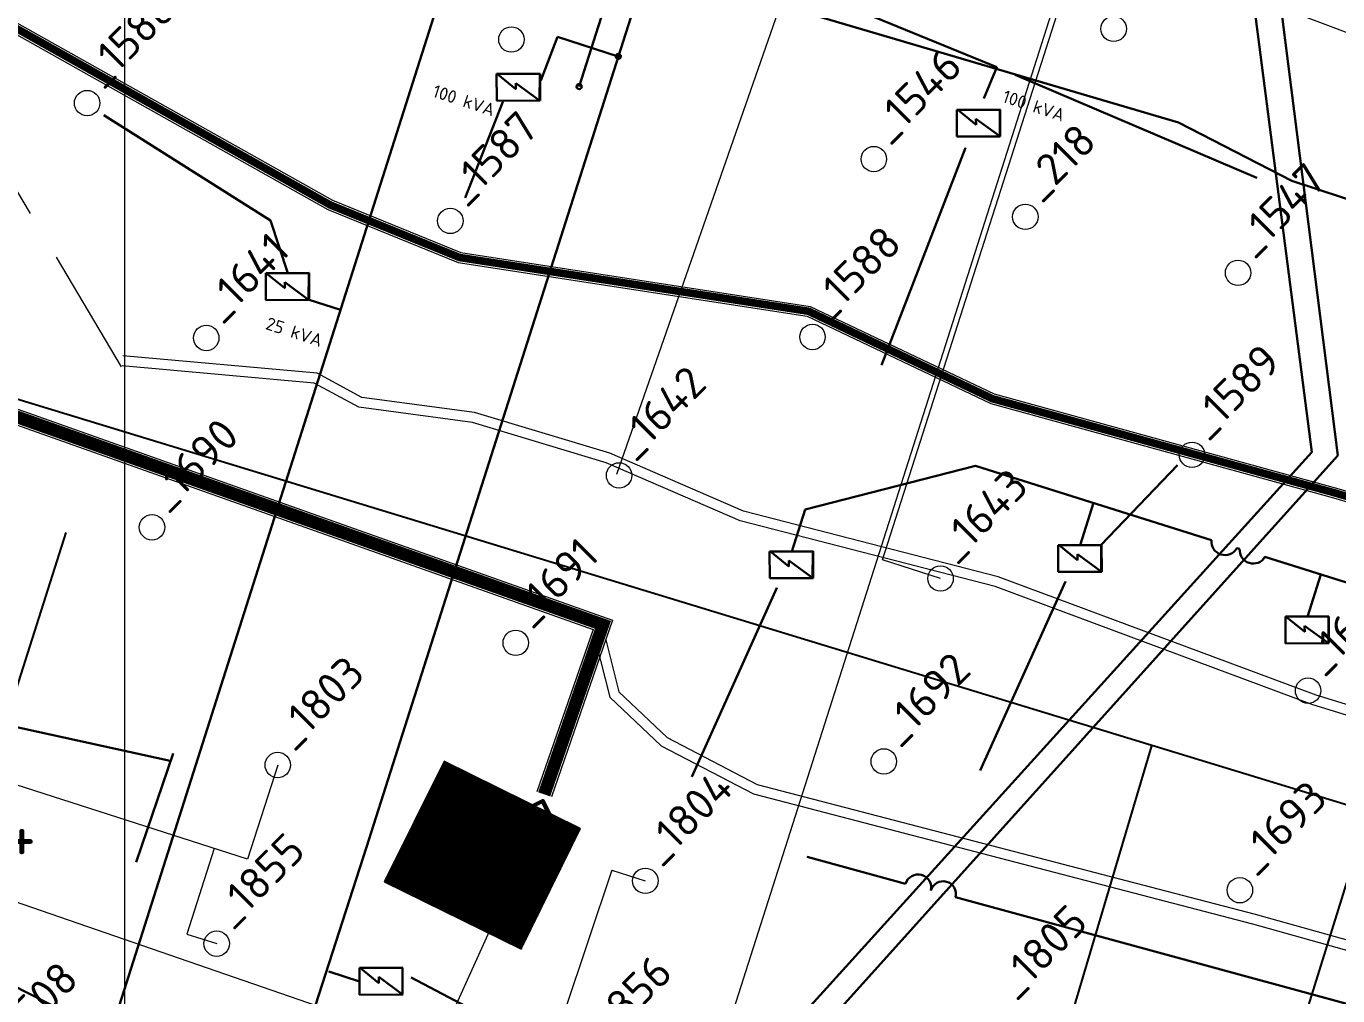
# Model space of a CAD drawing. Header units: millimetres. Extents: x 519 to 9564855, y -810 to 5021775.
# Drawn here: x 9534961 to 9535477, y 4998458 to 4998839 of the extents above; entities that cross this region are included whole.
import ezdxf

# ---------------------------------------------------------------- set-up
doc = ezdxf.new("R2010")
doc.units = ezdxf.units.MM
doc.header["$LTSCALE"] = 2
doc.header["$MEASUREMENT"] = 0
doc.linetypes.add('92051501$0$GROUND2', pattern=[35, 25, -10])
for name, color, linetype in [('COMPOUND', 3, 'Continuous'), ('GRID_PULKOVO', 7, 'Continuous'), ('OilColl&Flowlines', 3, 'Continuous'), ('OLD WELLS(dr.bfr2000)', 24, 'Continuous'), ('PPLINE_WAT', 7, 'WTR_LINE'), ('ROAD_FIELD', 255, '92051501$0$GROUND2'), ('ROAD_GROUND', 9, 'Continuous'), ('Скважины на 2015 год', 7, 'Continuous'), ('Сущ. Нефтепровод', 3, 'НЕФТЬ')]:
    doc.layers.add(name, color=color, linetype=linetype)
for name, color, linetype, lineweight in [('PPLINE_GAS', 4, 'GAS_LINE', 30), ('SteamInjInfrastructure', 25, 'Continuous', 100), ('Электро', 1, 'Continuous', 30), ('Электроснаб', 1, 'Continuous', 18), ('Электроснабжене', 1, 'Continuous', 18)]:
    doc.layers.add(name, color=color, linetype=linetype, lineweight=lineweight)
doc.styles.add('92051501$0$STANDARD', font='simplex.shx')
doc.styles.add('Elect', font='isocpeur.ttf')
doc.styles.add('GeoApp', font='', dxfattribs={"height": 1})
doc.styles.get("Standard").update_dxf_attribs({"font": 'isocpeur.ttf', "width": 0.5})
doc.styles.get('GeoApp').set_extended_font_data('D431', italic=True)
doc.linetypes.add('g5_121_g', pattern='A,4,-0.4,["Г",GeoApp,S=1,R=0,X=0,Y=-0.5],-1.2,12', length=17.6)
doc.linetypes.add('GAS_LINE', pattern='A,0.5,-0.2,["G",92051501$0$STANDARD,S=0.1,R=0,X=-0.1,Y=-0.05],-0.05', length=0.75)
doc.linetypes.add('STM_LINE', pattern='A,0.5,-0.2,["S",92051501$0$STANDARD,S=0.1,R=0,X=-0.1,Y=-0.05],-0.05', length=0.75)
doc.linetypes.add('WTR_LINE', pattern='A,0.5,-0.2,["W",92051501$0$STANDARD,S=0.1,R=0,X=-0.1,Y=-0.05],-0.05', length=0.75)
doc.linetypes.add('НЕФТЬ', pattern='A,20,-1.5,[1,MG,S=1,R=0,X=0,Y=-1.3],-3.5', length=25)

msp = doc.modelspace()

# ---------------------------------------------------------------- hatches: boundary and pattern name
at = {"layer": 'Скважины на 2015 год', "linetype": 'ByBlock', "lineweight": 0, "ltscale": 5}
h = msp.add_hatch(dxfattribs=at)
h.set_pattern_fill('ANSI31', color=5, scale=2, style=0)
h.set_pattern_definition([(45, (0, 0), (-0.1767766952966, 0.1767766952966), [])])
h.paths.add_polyline_path([(9535102.04748, 4998502.33085), (9535155.85253, 4998475.80239), (9535179.17122, 4998523.27135), (9535125.5623, 4998549.70311)])
h.paths.add_polyline_path([(9535120.46825, 4998485.52292), (9535179.22842, 4998514.88163), (9535166.017, 4998541.32371), (9535107.25683, 4998511.965)], flags=9)

# ---------------------------------------------------------------- linework, layer by layer
at = {"color": 5, "linetype": 'WTR_LINE', "lineweight": 0, "ltscale": 20}
msp.add_line((9535193.39971, 4998662.47798), (9535280.97244, 4998913.39303), dxfattribs=at)
at = {"layer": 'GRID_PULKOVO', "lineweight": 0}
msp.add_line((9535000, 5010000), (9535000, 4997493.94022), dxfattribs=at)
at = {"layer": 'OilColl&Flowlines', "color": 6, "linetype": 'ByBlock', "lineweight": 30}
for p, q in [((9535414.10864, 4998800.62301), (9535188.72418, 4998867.15755)), ((9535458.55769, 4998777.72582), (9535414.10864, 4998800.62301)), ((9535807.37307, 4998663.71571), (9535458.55769, 4998777.72582))]:
    msp.add_line(p, q, dxfattribs=at)
at = {"layer": 'OilColl&Flowlines', "lineweight": 0}
for p, q in [((9535048.30504, 4998511.20494), (9534946.59646, 4998543.86711)), ((9535191.50422, 4998506.90036), (9535204.6, 4998502.7)), ((9535024.42455, 4998481.77687), (9535036.2, 4998478))]:
    msp.add_line(p, q, dxfattribs=at)
for points in [[(9535060.1868, 4998548.20423), (9535048.30504, 4998511.20494)], [(9534920.14199, 4998507.26485), (9535122.686, 4998437.343), (9535123.44, 4998438.779)], [(9535143.356, 4998483.043), (9535123.4151, 4998438.73158)]]:
    msp.add_lwpolyline(points, dxfattribs=at)
at = {"layer": 'OilColl&Flowlines', "lineweight": 0, "elevation": 0}
for points in [[(9535035.23411, 4998515.43737), (9535024.42455, 4998481.77687)], [(9535191.50422, 4998506.90036), (9535163.60041, 4998423.6329)]]:
    msp.add_lwpolyline(points, dxfattribs=at)
at = {"layer": 'OLD WELLS(dr.bfr2000)', "lineweight": 0}
for centre in [(9535388.6, 4998837.5), (9535152, 4998833.3), (9534985.3, 4998808.3), (9535294.4, 4998786.3), (9535353.9, 4998763.6), (9535128, 4998762), (9535437.5, 4998741.6), (9535270.3, 4998716.4), (9535032.1, 4998716), (9535419.4, 4998670.1), (9535194.3, 4998662), (9535010.8, 4998641.6), (9535320.6, 4998621.5), (9535153.7, 4998596.2), (9535465, 4998577.4), (9535060.2, 4998548.2), (9535298.3, 4998549.6), (9535204.6, 4998502.7), (9535438.2, 4998499), (9535036.2, 4998478)]:
    msp.add_circle(centre, 5, dxfattribs=at)
at = {"layer": 'PPLINE_GAS', "linetype": 'g5_121_g'}
msp.add_lwpolyline([(9534778.5479, 4998536.78098), (9534874.18051, 4998503.20616), (9535072.84513, 4998402.39372), (9535451.90206, 4998298.75678), (9537303.35592, 4997704.5983), (9537377.97521, 4997927.57471), (9538200.14956, 4997654.43587), (9538214.55082, 4997649.50142), (9538234.24131, 4997643.04917), (9538590.1015, 4997520.55902), (9539125.3331, 4997334.13457), (9539210.91174, 4997304.42884), (9539345.38339, 4997257.75155), (9539456.46224, 4997220.86465), (9539620.38329, 4997166.42999), (9539867.53158, 4997084.35735), (9540014.59686, 4997034.46686), (9540009.45675, 4997018.26256), (9541300.177, 4996571.493), (9541398.857, 4996623.815), (9541532.03867, 4997015.00349), (9541563.89422, 4997108.93401), (9541575.96726, 4997105.29839)], dxfattribs=at)
at = {"layer": 'PPLINE_WAT', "color": 5, "linetype": 'WTR_LINE', "lineweight": 0, "ltscale": 5}
for p, q in [((9535297.81687, 4998628.78084), (9535374.82077, 4998869.74078, 0)), ((9535320.6, 4998621.5), (9535297.81687, 4998628.78084))]:
    msp.add_line(p, q, dxfattribs=at)
at = {"layer": 'ROAD_FIELD', "lineweight": 0}
msp.add_lwpolyline([(9534998.74427, 4998704.71962), (9534957.68122, 4998773.90131), (9534936.23327, 4998851.90842)], dxfattribs=at)
at = {"layer": 'ROAD_GROUND', "lineweight": 0, "const_width": 3, "flags": 128}
msp.add_lwpolyline([(9534918.27836, 4998859.71492), (9535080.7885, 4998768.28802), (9535131.59213, 4998747.63531), (9535268.79249, 4998726.48702), (9535341.00437, 4998692.12816), (9535475.58402, 4998655.10445), (9535561.76526, 4998629.70681), (9535670.04382, 4998588.89964), (9535764.13245, 4998575.0973), (9535830.82986, 4998527.48658), (9535922.04544, 4998518.80495), (9536085.55615, 4998467.21421)], dxfattribs=at)
at = {"layer": 'ROAD_GROUND', "lineweight": 0, "flags": 128}
for points in [[(9534919.259, 4998861.458), (9535081.65889, 4998770.09313), (9535132.12832, 4998749.57628), (9535269.387, 4998728.419), (9535341.70466, 4998694.00981), (9535476.132, 4998657.028), (9535562.40147, 4998631.60436), (9535670.5474, 4998590.84717), (9535764.901, 4998577.00597), (9535831.5544, 4998529.42666), (9535922.44551, 4998520.77591), (9536086.15795, 4998469.12152)], [(9534917.29771, 4998857.97184), (9535079.91812, 4998766.4829), (9535131.05594, 4998745.69434), (9535268.19799, 4998724.55504), (9535340.30409, 4998690.24651), (9535475.03604, 4998653.1809), (9535561.12905, 4998627.80926), (9535669.54023, 4998586.95211), (9535763.36389, 4998573.18864), (9535830.10532, 4998525.5465), (9535921.64537, 4998516.83399), (9536084.95436, 4998465.3069)]]:
    msp.add_lwpolyline(points, dxfattribs=at)
at = {"layer": 'ROAD_GROUND', "color": 8, "lineweight": 0, "const_width": 5}
msp.add_lwpolyline([(9534869.49644, 4998716.29272), (9535187.94631, 4998603.28651), (9535164.87175, 4998536.67306)], dxfattribs=at)
at = {"layer": 'ROAD_GROUND', "lineweight": 0}
for points in [[(9534870.49973, 4998719.11999), (9535191.75562, 4998605.11802), (9535167.70649, 4998535.69112)], [(9534868.49315, 4998713.46546), (9535184.137, 4998601.455), (9535162.037, 4998537.655)], [(9536397.93929, 4998325.54147), (9536388.22294, 4998319.95339), (9536332.48767, 4998323.57176), (9536310.08656, 4998320.90551), (9536207.14599, 4998340.31584), (9536131.19432, 4998359.77823), (9536069.77411, 4998382.82892), (9535968.39081, 4998417.10396), (9535755.84263, 4998482.09321), (9535687.71734, 4998508.23154), (9535468.18704, 4998575.62159), (9535343.22616, 4998622.18847), (9535243.12581, 4998647.94048), (9535190.62033, 4998670.71135), (9535137.50809, 4998686.73505), (9535093.27299, 4998692.62924), (9535075.68133, 4998702.14613), (9534999.36707, 4998709.03516)], [(9536399.93349, 4998322.07403), (9536389.16964, 4998315.88351), (9536332.59538, 4998319.55634), (9536309.94918, 4998316.86093), (9536206.27805, 4998336.40901), (9536129.99162, 4998355.95718), (9536068.43048, 4998379.06076), (9535967.16522, 4998413.2959), (9535754.53982, 4998478.30876), (9535686.41246, 4998504.44788), (9535466.90062, 4998571.83226), (9535342.02618, 4998618.36693), (9535241.8237, 4998644.14521), (9535189.24226, 4998666.94903), (9535136.66081, 4998682.8126), (9535092.01614, 4998688.76136), (9535074.50197, 4998698.23633), (9534999.00744, 4998705.05136)], [(9535185.21812, 4998596.46481), (9535190.66191, 4998574.86591), (9535210.8122, 4998555.74938), (9535247.0785, 4998536.83823), (9535443.21922, 4998485.77998), (9535547.94103, 4998456.40738), (9535752.85879, 4998394.35911), (9535881.70777, 4998366.3498), (9535969.17015, 4998341.95572), (9536070.52748, 4998297.23192), (9536154.26557, 4998266.49371), (9536215.46822, 4998258.48006), (9536290.08751, 4998235.23333)], [(9535189.09683, 4998597.4424), (9535194.25695, 4998576.96897), (9535213.15862, 4998559.037), (9535248.52547, 4998540.59487), (9535444.26327, 4998489.64151), (9535549.06088, 4998460.24765), (9535753.86484, 4998398.23383), (9535882.67073, 4998370.23389), (9535970.5218, 4998345.7314), (9536072.02558, 4998300.94298), (9536155.22615, 4998270.40207), (9536216.32909, 4998262.40148), (9536291.27726, 4998239.05229)]]:
    msp.add_lwpolyline(points, dxfattribs=at)
at = {"layer": 'SteamInjInfrastructure', "color": 6, "linetype": 'STM_LINE', "lineweight": 0, "ltscale": 15}
for p, q in [((9534928.58961, 4997477.26077, 0), (9535556.65607, 4999447.45705, 0)), ((9535516.09845, 4998822.42182, 0), (9535372.90044, 4998876.82705, 0))]:
    msp.add_line(p, q, dxfattribs=at)
at = {"layer": 'Скважины на 2015 год', "color": 5, "linetype": 'ByBlock', "lineweight": 0, "ltscale": 5, "elevation": 0}
msp.add_lwpolyline([(9535102.04748, 4998502.33085), (9535155.85253, 4998475.80239), (9535179.17122, 4998523.27135), (9535125.5623, 4998549.70311)], close=True, dxfattribs=at)
at = {"layer": 'Сущ. Нефтепровод', "linetype": 'ByBlock', "lineweight": 25}
for p, q in [((9535690.75593, 4998468.28461), (9534883.06072, 4998714.66255)), ((9534934.89445, 4998507.04395), (9534977.00634, 4998639.55902)), ((9535358.26925, 4998403.31067), (9535403.58188, 4998555.71725)), ((9535488.76554, 4998529.935), (9535447.47548, 4998397.40653))]:
    msp.add_line(p, q, dxfattribs=at)
at = {"layer": 'Электро'}
for p, q in [((9535178.60362, 4998814.79705, 0), (9535281.7014, 4999136.95561, 0)), ((9534710.65241, 4997550.25366, 0), (9535164.36449, 4998977.03083, 0)), ((9535466.43107, 4998671.17871, -24.49033), (9535428.53951, 4998965.13943)), ((9535476.63763, 4998669.76363, -26.51927), (9535439.71951, 4998961.77943)), ((9535095.03657, 4998515.98098, -0.00006), (9535220.92985, 4998911.27981, -0.00006)), ((9535163.61314, 4998817.24413, -0.00006), (9535170.1481, 4998834.34631, -0.00006)), ((9535170.1481, 4998834.34631, -0.00006), (9535193.9818, 4998826.66423, -0.00006)), ((9535146.18854, 4998819.74612, 0), (9535163.23697, 4998819.85045, 0)), ((9535146.25324, 4998809.17377, 0), (9535146.18854, 4998819.74612, 0)), ((9535163.13972, 4998819.752, 0), (9535146.54412, 4998819.65044, 0)), ((9535146.54412, 4998819.65044, 0), (9535153.7559, 4998813.82321, 0)), ((9535163.06603, 4998809.30954, 0), (9535163.13972, 4998819.752, 0)), ((9535163.23697, 4998819.85045, 0), (9535163.30167, 4998809.2781, 0)), ((9535342.66016, 4998822.37458, 0), (9535337.65977, 4998810.07227, -0.00006)), ((9535349.93153, 4998819.41906, 0), (9535444.8629, 4998778.96204, -0.00006)), ((9535153.7559, 4998813.82321, 0), (9535153.74136, 4998816.19844, 0)), ((9535153.74136, 4998816.19844, 0), (9535163.06603, 4998809.30954, 0)), ((9535163.30167, 4998809.2781, 0), (9535146.25324, 4998809.17377, 0)), ((9535148.67611, 4998808.84852, -0.00006), (9535133.84267, 4998771.1255, -0.00006)), ((9535326.97535, 4998805.69227, 0), (9535344.02378, 4998805.79661, 0)), ((9535327.04005, 4998795.11992, 0), (9535326.97535, 4998805.69227, 0)), ((9535343.92653, 4998805.69816, 0), (9535327.33093, 4998805.5966, 0)), ((9535327.33093, 4998805.5966, 0), (9535334.54271, 4998799.76936, 0)), ((9535343.85284, 4998795.2557, 0), (9535343.92653, 4998805.69816, 0)), ((9535344.02378, 4998805.79661, 0), (9535344.08848, 4998795.22426, 0)), ((9534991.81004, 4998803.55623), (9535057.31611, 4998762.16298)), ((9535334.54271, 4998799.76936, 0), (9535334.52817, 4998802.1446, 0)), ((9535334.52817, 4998802.1446, 0), (9535343.85284, 4998795.2557, 0)), ((9535344.08848, 4998795.22426, 0), (9535327.04005, 4998795.11992, 0)), ((9535330.41291, 4998790.74959, -0.00006), (9535297.35535, 4998705.33406, -0.00006)), ((9535057.31611, 4998762.16298), (9535064.10027, 4998741.40865, 0)), ((9535072.56002, 4998730.98553, 0), (9535084.87708, 4998727.06873, 0)), ((9534985.25905, 4998139.70728, 0), (9535466.43107, 4998671.17871, -24.49033)), ((9534995.14723, 4998134.77026, 0), (9535476.63763, 4998669.76363, -26.51927)), ((9535334.35613, 4998665.80608, 0), (9535267.37383, 4998648.63566, 0)), ((9535427.0045, 4998636.61634, 0), (9535334.35613, 4998665.80608, 0)), ((9535375.44407, 4998634.59133, 0), (9535380.68031, 4998651.21121, 0)), ((9535262.11521, 4998632.10305, 0), (9535267.37383, 4998648.63566, 0)), ((9535366.79069, 4998634.63623, 0), (9535383.83912, 4998634.74057, 0)), ((9535366.85539, 4998624.06388, 0), (9535366.79069, 4998634.63623, 0)), ((9535383.74187, 4998634.64212, 0), (9535367.14627, 4998634.54055, 0)), ((9535367.14627, 4998634.54055, 0), (9535374.35805, 4998628.71332, 0)), ((9535383.66817, 4998624.19966, 0), (9535383.74187, 4998634.64212, 0)), ((9535383.83912, 4998634.74057, 0), (9535383.90382, 4998624.16821, 0)), ((9535253.46183, 4998632.14794, 0), (9535270.51026, 4998632.25228, 0)), ((9535253.52653, 4998621.57559, 0), (9535253.46183, 4998632.14794, 0)), ((9535270.41301, 4998632.15383, 0), (9535253.81741, 4998632.05227, 0)), ((9535253.81741, 4998632.05227, 0), (9535261.02919, 4998626.22503, 0)), ((9535270.33932, 4998621.71137, 0), (9535270.41301, 4998632.15383, 0)), ((9535270.51026, 4998632.25228, 0), (9535270.57496, 4998621.67993, 0)), ((9535374.35805, 4998628.71332, 0), (9535374.34351, 4998631.08855, 0)), ((9535374.34351, 4998631.08855, 0), (9535383.66817, 4998624.19966, 0)), ((9535438.11695, 4998633.11526, 0), (9535437.01407, 4998633.46274, 0)), ((9535630.97149, 4998572.35464, 0), (9535448.07088, 4998629.97919, 0)), ((9535261.02919, 4998626.22503, 0), (9535261.01465, 4998628.60026, 0)), ((9535261.01465, 4998628.60026, 0), (9535270.33932, 4998621.71137, 0)), ((9535383.90382, 4998624.16821, 0), (9535366.85539, 4998624.06388, 0)), ((9535270.57496, 4998621.67993, 0), (9535253.52653, 4998621.57559, 0)), ((9535369.64721, 4998620.37034), (9535336.22665, 4998546.10737)), ((9535464.7525, 4998606.45388, 0), (9535469.98875, 4998623.07376, 0)), ((9535256.31835, 4998617.88205, 0), (9535222.89779, 4998543.61909, 0)), ((9535456.09912, 4998606.49877, 0), (9535473.14755, 4998606.60311, 0)), ((9535456.16382, 4998595.92642, 0), (9535456.09912, 4998606.49877, 0)), ((9535473.0503, 4998606.50466, 0), (9535456.4547, 4998606.40309, 0)), ((9535456.4547, 4998606.40309, 0), (9535463.66648, 4998600.57586, 0)), ((9535463.66648, 4998600.57586, 0), (9535463.65194, 4998602.95109, 0)), ((9535463.65194, 4998602.95109, 0), (9535472.97661, 4998596.0622, 0)), ((9535472.97661, 4998596.0622, 0), (9535473.0503, 4998606.50466, 0)), ((9535473.14755, 4998606.60311, 0), (9535473.21225, 4998596.03076, 0)), ((9535473.21225, 4998596.03076, 0), (9535456.16382, 4998595.92642, 0)), ((9534909.86892, 4998573.40562, 0), (9535017.96518, 4998549.89783, 0)), ((9535019.04563, 4998552.75476), (9535004.51949, 4998509.97391)), ((9534974.64888, 4998141.63018, -0.00006), (9535095.03657, 4998515.98098, -0.00006)), ((9535306.84088, 4998501.54755, 0), (9535268.19081, 4998512.06581, 0)), ((9535489.77143, 4998451.76465, 0), (9535326.44817, 4998496.2116, 0)), ((9535092.3332, 4998463.18012, 0), (9535080.22698, 4998467.01458, 0)), ((9535092.30085, 4998468.46629, 0), (9535109.34928, 4998468.57063, 0)), ((9535092.36555, 4998457.89394, 0), (9535092.30085, 4998468.46629, 0)), ((9535109.25202, 4998468.47218, 0), (9535092.65642, 4998468.37061, 0)), ((9535092.65642, 4998468.37061, 0), (9535099.8682, 4998462.54338, 0)), ((9535099.8682, 4998462.54338, 0), (9535099.85367, 4998464.91861, 0)), ((9535099.85367, 4998464.91861, 0), (9535109.17833, 4998458.02972, 0)), ((9535109.41398, 4998457.99828, 0), (9535092.36555, 4998457.89394, 0))]:
    msp.add_line(p, q, dxfattribs=at)
at = {"layer": 'Электро', "ltscale": 0.05}
for p, q in [((9535342.66016, 4998822.37458, 0), (9535209.96355, 4998876.84617, 0)), ((9535055.44689, 4998741.45354, 0), (9535072.49532, 4998741.55788, 0)), ((9535055.51159, 4998730.88119, 0), (9535055.44689, 4998741.45354, 0)), ((9535072.39807, 4998741.45943, 0), (9535055.80247, 4998741.35786, 0)), ((9535055.80247, 4998741.35786, 0), (9535063.01425, 4998735.53063, 0)), ((9535063.01425, 4998735.53063, 0), (9535062.99971, 4998737.90586, 0)), ((9535062.99971, 4998737.90586, 0), (9535072.32438, 4998731.01697, 0)), ((9535072.32438, 4998731.01697, 0), (9535072.39807, 4998741.45943, 0)), ((9535072.49532, 4998741.55788, 0), (9535072.56002, 4998730.98553, 0)), ((9535072.56002, 4998730.98553, 0), (9535055.51159, 4998730.88119, 0))]:
    msp.add_line(p, q, dxfattribs=at)
at = {"layer": 'Электро', "ltscale": 2}
msp.add_line((9535383.74256, 4998634.73998, 0), (9535413.73654, 4998665.97757), dxfattribs=at)
at = {"layer": 'Электро', "ltscale": 50}
for p, q in [((9535109.16705, 4998468.49411), (9535109.20622, 4998458.29887)), ((9535112.65589, 4998464.7315), (9535168.04758, 4998435.55952))]:
    msp.add_line(p, q, dxfattribs=at)
at = {"layer": 'Электро', "ltscale": 25}
for centre, radius, start, end in [((9535193.9818, 4998826.66423, -0.00006), 1, 162, 342), ((9535193.9818, 4998826.66423, -0.00006), 1, 342, 162), ((9535178.60362, 4998814.79705, 0), 1, 162, 342), ((9535178.60362, 4998814.79705, 0), 1, 342, 162), ((9535432.33523, 4998636.07411, -22.64626), 5.35824, 174.1919041, 330.8330544), ((9535443.45971, 4998632.70826, 0), 5.35824, 175.6437254, 329.3812329), ((9535311.77792, 4998500.03795, -19.3498), 5.16268, 346.5542899, 162.9980185), ((9535321.62363, 4998497.52455, -17.9815), 5, 344.7761542, 164.7761542)]:
    msp.add_arc(centre, radius, start, end, dxfattribs=at)
at = {"layer": 'Электроснаб', "color": 1, "linetype": 'ByBlock', "lineweight": 0}
for p, q in [((9535178.60362, 4998814.79705, 0), (9535281.7014, 4999136.95561, 0)), ((9534710.65241, 4997550.25366, 0), (9535164.36449, 4998977.03083, 0)), ((9535466.43107, 4998671.17871, -24.49033), (9535428.53951, 4998965.13943)), ((9535476.63763, 4998669.76363, -26.51927), (9535439.71951, 4998961.77943)), ((9535095.03657, 4998515.98098, -0.00006), (9535220.92985, 4998911.27981, -0.00006)), ((9535163.61314, 4998817.24413, -0.00006), (9535170.1481, 4998834.34631, -0.00006)), ((9535170.1481, 4998834.34631, -0.00006), (9535193.9818, 4998826.66423, -0.00006)), ((9534985.25905, 4998139.70728, 0), (9535466.43107, 4998671.17871, -24.49033)), ((9534995.14723, 4998134.77026, 0), (9535476.63763, 4998669.76363, -26.51927)), ((9534974.64888, 4998141.63018, -0.00006), (9535095.03657, 4998515.98098, -0.00006))]:
    msp.add_line(p, q, dxfattribs=at)
at = {"layer": 'Электроснаб', "color": 1, "lineweight": 0, "ltscale": 0.05}
for p, q in [((9535342.66016, 4998822.37458, 0), (9535209.96355, 4998876.84617, 0)), ((9535055.44689, 4998741.45354, 0), (9535072.49532, 4998741.55788, 0)), ((9535055.51159, 4998730.88119, 0), (9535055.44689, 4998741.45354, 0)), ((9535072.39807, 4998741.45943, 0), (9535055.80247, 4998741.35786, 0)), ((9535055.80247, 4998741.35786, 0), (9535063.01425, 4998735.53063, 0)), ((9535063.01425, 4998735.53063, 0), (9535062.99971, 4998737.90586, 0)), ((9535062.99971, 4998737.90586, 0), (9535072.32438, 4998731.01697, 0)), ((9535072.32438, 4998731.01697, 0), (9535072.39807, 4998741.45943, 0)), ((9535072.49532, 4998741.55788, 0), (9535072.56002, 4998730.98553, 0)), ((9535072.56002, 4998730.98553, 0), (9535055.51159, 4998730.88119, 0))]:
    msp.add_line(p, q, dxfattribs=at)
at = {"layer": 'Электроснаб', "color": 1, "lineweight": 0}
for p, q in [((9535146.18854, 4998819.74612, 0), (9535163.23697, 4998819.85045, 0)), ((9535146.25324, 4998809.17377, 0), (9535146.18854, 4998819.74612, 0)), ((9535163.13972, 4998819.752, 0), (9535146.54412, 4998819.65044, 0)), ((9535146.54412, 4998819.65044, 0), (9535153.7559, 4998813.82321, 0)), ((9535163.06603, 4998809.30954, 0), (9535163.13972, 4998819.752, 0)), ((9535163.23697, 4998819.85045, 0), (9535163.30167, 4998809.2781, 0)), ((9535342.66016, 4998822.37458, 0), (9535337.65977, 4998810.07227, -0.00006)), ((9535349.93153, 4998819.41906, 0), (9535444.8629, 4998778.96204, -0.00006)), ((9535153.7559, 4998813.82321, 0), (9535153.74136, 4998816.19844, 0)), ((9535153.74136, 4998816.19844, 0), (9535163.06603, 4998809.30954, 0)), ((9535163.30167, 4998809.2781, 0), (9535146.25324, 4998809.17377, 0)), ((9535148.67611, 4998808.84852, -0.00006), (9535133.84267, 4998771.1255, -0.00006)), ((9535326.97535, 4998805.69227, 0), (9535344.02378, 4998805.79661, 0)), ((9535327.04005, 4998795.11992, 0), (9535326.97535, 4998805.69227, 0)), ((9535343.92653, 4998805.69816, 0), (9535327.33093, 4998805.5966, 0)), ((9535327.33093, 4998805.5966, 0), (9535334.54271, 4998799.76936, 0)), ((9535343.85284, 4998795.2557, 0), (9535343.92653, 4998805.69816, 0)), ((9535344.02378, 4998805.79661, 0), (9535344.08848, 4998795.22426, 0)), ((9534991.81004, 4998803.55623), (9535057.31611, 4998762.16298)), ((9535334.54271, 4998799.76936, 0), (9535334.52817, 4998802.1446, 0)), ((9535334.52817, 4998802.1446, 0), (9535343.85284, 4998795.2557, 0)), ((9535344.08848, 4998795.22426, 0), (9535327.04005, 4998795.11992, 0)), ((9535330.41291, 4998790.74959, -0.00006), (9535297.35535, 4998705.33406, -0.00006)), ((9535057.31611, 4998762.16298), (9535064.10027, 4998741.40865, 0)), ((9535072.56002, 4998730.98553, 0), (9535084.87708, 4998727.06873, 0)), ((9535334.35613, 4998665.80608, 0), (9535267.37383, 4998648.63566, 0)), ((9535427.0045, 4998636.61634, 0), (9535334.35613, 4998665.80608, 0)), ((9535375.44407, 4998634.59133, 0), (9535380.68031, 4998651.21121, 0)), ((9535262.11521, 4998632.10305, 0), (9535267.37383, 4998648.63566, 0)), ((9535366.79069, 4998634.63623, 0), (9535383.83912, 4998634.74057, 0)), ((9535366.85539, 4998624.06388, 0), (9535366.79069, 4998634.63623, 0)), ((9535383.74187, 4998634.64212, 0), (9535367.14627, 4998634.54055, 0)), ((9535367.14627, 4998634.54055, 0), (9535374.35805, 4998628.71332, 0)), ((9535383.66817, 4998624.19966, 0), (9535383.74187, 4998634.64212, 0)), ((9535383.83912, 4998634.74057, 0), (9535383.90382, 4998624.16821, 0)), ((9535253.46183, 4998632.14794, 0), (9535270.51026, 4998632.25228, 0)), ((9535253.52653, 4998621.57559, 0), (9535253.46183, 4998632.14794, 0)), ((9535270.41301, 4998632.15383, 0), (9535253.81741, 4998632.05227, 0)), ((9535253.81741, 4998632.05227, 0), (9535261.02919, 4998626.22503, 0)), ((9535270.33932, 4998621.71137, 0), (9535270.41301, 4998632.15383, 0)), ((9535270.51026, 4998632.25228, 0), (9535270.57496, 4998621.67993, 0)), ((9535374.35805, 4998628.71332, 0), (9535374.34351, 4998631.08855, 0)), ((9535374.34351, 4998631.08855, 0), (9535383.66817, 4998624.19966, 0)), ((9535438.11695, 4998633.11526, 0), (9535437.01407, 4998633.46274, 0)), ((9535630.97149, 4998572.35464, 0), (9535448.07088, 4998629.97919, 0)), ((9535261.02919, 4998626.22503, 0), (9535261.01465, 4998628.60026, 0)), ((9535261.01465, 4998628.60026, 0), (9535270.33932, 4998621.71137, 0)), ((9535383.90382, 4998624.16821, 0), (9535366.85539, 4998624.06388, 0)), ((9535270.57496, 4998621.67993, 0), (9535253.52653, 4998621.57559, 0)), ((9535369.64721, 4998620.37034), (9535336.22665, 4998546.10737)), ((9535464.7525, 4998606.45388, 0), (9535469.98875, 4998623.07376, 0)), ((9535256.31835, 4998617.88205, 0), (9535222.89779, 4998543.61909, 0)), ((9535456.09912, 4998606.49877, 0), (9535473.14755, 4998606.60311, 0)), ((9535456.16382, 4998595.92642, 0), (9535456.09912, 4998606.49877, 0)), ((9535473.0503, 4998606.50466, 0), (9535456.4547, 4998606.40309, 0)), ((9535456.4547, 4998606.40309, 0), (9535463.66648, 4998600.57586, 0)), ((9535463.66648, 4998600.57586, 0), (9535463.65194, 4998602.95109, 0)), ((9535463.65194, 4998602.95109, 0), (9535472.97661, 4998596.0622, 0)), ((9535472.97661, 4998596.0622, 0), (9535473.0503, 4998606.50466, 0)), ((9535473.14755, 4998606.60311, 0), (9535473.21225, 4998596.03076, 0)), ((9535473.21225, 4998596.03076, 0), (9535456.16382, 4998595.92642, 0)), ((9534909.86892, 4998573.40562, 0), (9535017.96518, 4998549.89783, 0)), ((9535019.04563, 4998552.75476), (9535004.51949, 4998509.97391)), ((9535306.84088, 4998501.54755, 0), (9535268.19081, 4998512.06581, 0)), ((9535489.77143, 4998451.76465, 0), (9535326.44817, 4998496.2116, 0)), ((9535092.3332, 4998463.18012, 0), (9535080.22698, 4998467.01458, 0)), ((9535092.30085, 4998468.46629, 0), (9535109.34928, 4998468.57063, 0)), ((9535092.36555, 4998457.89394, 0), (9535092.30085, 4998468.46629, 0)), ((9535109.25202, 4998468.47218, 0), (9535092.65642, 4998468.37061, 0)), ((9535092.65642, 4998468.37061, 0), (9535099.8682, 4998462.54338, 0)), ((9535099.8682, 4998462.54338, 0), (9535099.85367, 4998464.91861, 0)), ((9535099.85367, 4998464.91861, 0), (9535109.17833, 4998458.02972, 0)), ((9535109.41398, 4998457.99828, 0), (9535092.36555, 4998457.89394, 0))]:
    msp.add_line(p, q, dxfattribs=at)
at = {"layer": 'Электроснаб', "color": 1, "lineweight": 0, "ltscale": 2}
msp.add_line((9535383.74256, 4998634.73998, 0), (9535413.73654, 4998665.97757), dxfattribs=at)
at = {"layer": 'Электроснаб', "color": 1, "linetype": 'ByBlock', "lineweight": 0, "ltscale": 50}
for p, q in [((9535109.16705, 4998468.49411), (9535109.20622, 4998458.29887)), ((9535112.65589, 4998464.7315), (9535168.04758, 4998435.55952))]:
    msp.add_line(p, q, dxfattribs=at)
at = {"layer": 'Электроснаб', "color": 1, "lineweight": 0, "ltscale": 25}
for centre, radius, start, end in [((9535193.9818, 4998826.66423, -0.00006), 1, 162, 342), ((9535193.9818, 4998826.66423, -0.00006), 1, 342, 162), ((9535178.60362, 4998814.79705, 0), 1, 162, 342), ((9535178.60362, 4998814.79705, 0), 1, 342, 162), ((9535432.33523, 4998636.07411, -22.64626), 5.35824, 174.1919041, 330.8330544), ((9535443.45971, 4998632.70826, 0), 5.35824, 175.6437254, 329.3812329), ((9535311.77792, 4998500.03795, -19.3498), 5.16268, 346.5542899, 162.9980185), ((9535321.62363, 4998497.52455, -17.9815), 5, 344.7761542, 164.7761542)]:
    msp.add_arc(centre, radius, start, end, dxfattribs=at)
at = {"layer": 'Электроснабжене', "color": 1, "linetype": 'ByBlock', "lineweight": 0}
for p, q in [((9535178.60362, 4998814.79705, 0), (9535281.7014, 4999136.95561, 0)), ((9534710.65241, 4997550.25366, 0), (9535164.36449, 4998977.03083, 0)), ((9535466.43107, 4998671.17871, -24.49033), (9535428.53951, 4998965.13943)), ((9535476.63763, 4998669.76363, -26.51927), (9535439.71951, 4998961.77943)), ((9535095.03657, 4998515.98098, -0.00006), (9535220.92985, 4998911.27981, -0.00006)), ((9535163.61314, 4998817.24413, -0.00006), (9535170.1481, 4998834.34631, -0.00006)), ((9535170.1481, 4998834.34631, -0.00006), (9535193.9818, 4998826.66423, -0.00006)), ((9534985.25905, 4998139.70728, 0), (9535466.43107, 4998671.17871, -24.49033)), ((9534995.14723, 4998134.77026, 0), (9535476.63763, 4998669.76363, -26.51927)), ((9534974.64888, 4998141.63018, -0.00006), (9535095.03657, 4998515.98098, -0.00006))]:
    msp.add_line(p, q, dxfattribs=at)
at = {"layer": 'Электроснабжене', "color": 1, "lineweight": 0, "ltscale": 0.05}
for p, q in [((9535342.66016, 4998822.37458, 0), (9535209.96355, 4998876.84617, 0)), ((9535055.44689, 4998741.45354, 0), (9535072.49532, 4998741.55788, 0)), ((9535055.51159, 4998730.88119, 0), (9535055.44689, 4998741.45354, 0)), ((9535072.39807, 4998741.45943, 0), (9535055.80247, 4998741.35786, 0)), ((9535055.80247, 4998741.35786, 0), (9535063.01425, 4998735.53063, 0)), ((9535063.01425, 4998735.53063, 0), (9535062.99971, 4998737.90586, 0)), ((9535062.99971, 4998737.90586, 0), (9535072.32438, 4998731.01697, 0)), ((9535072.32438, 4998731.01697, 0), (9535072.39807, 4998741.45943, 0)), ((9535072.49532, 4998741.55788, 0), (9535072.56002, 4998730.98553, 0)), ((9535072.56002, 4998730.98553, 0), (9535055.51159, 4998730.88119, 0))]:
    msp.add_line(p, q, dxfattribs=at)
at = {"layer": 'Электроснабжене', "color": 1, "lineweight": 0}
for p, q in [((9535146.18854, 4998819.74612, 0), (9535163.23697, 4998819.85045, 0)), ((9535146.25324, 4998809.17377, 0), (9535146.18854, 4998819.74612, 0)), ((9535163.13972, 4998819.752, 0), (9535146.54412, 4998819.65044, 0)), ((9535146.54412, 4998819.65044, 0), (9535153.7559, 4998813.82321, 0)), ((9535163.06603, 4998809.30954, 0), (9535163.13972, 4998819.752, 0)), ((9535163.23697, 4998819.85045, 0), (9535163.30167, 4998809.2781, 0)), ((9535342.66016, 4998822.37458, 0), (9535337.65977, 4998810.07227, -0.00006)), ((9535349.93153, 4998819.41906, 0), (9535444.8629, 4998778.96204, -0.00006)), ((9535153.7559, 4998813.82321, 0), (9535153.74136, 4998816.19844, 0)), ((9535153.74136, 4998816.19844, 0), (9535163.06603, 4998809.30954, 0)), ((9535163.30167, 4998809.2781, 0), (9535146.25324, 4998809.17377, 0)), ((9535148.67611, 4998808.84852, -0.00006), (9535133.84267, 4998771.1255, -0.00006)), ((9535326.97535, 4998805.69227, 0), (9535344.02378, 4998805.79661, 0)), ((9535327.04005, 4998795.11992, 0), (9535326.97535, 4998805.69227, 0)), ((9535343.92653, 4998805.69816, 0), (9535327.33093, 4998805.5966, 0)), ((9535327.33093, 4998805.5966, 0), (9535334.54271, 4998799.76936, 0)), ((9535343.85284, 4998795.2557, 0), (9535343.92653, 4998805.69816, 0)), ((9535344.02378, 4998805.79661, 0), (9535344.08848, 4998795.22426, 0)), ((9534991.81004, 4998803.55623), (9535057.31611, 4998762.16298)), ((9535334.54271, 4998799.76936, 0), (9535334.52817, 4998802.1446, 0)), ((9535334.52817, 4998802.1446, 0), (9535343.85284, 4998795.2557, 0)), ((9535344.08848, 4998795.22426, 0), (9535327.04005, 4998795.11992, 0)), ((9535330.41291, 4998790.74959, -0.00006), (9535297.35535, 4998705.33406, -0.00006)), ((9535057.31611, 4998762.16298), (9535064.10027, 4998741.40865, 0)), ((9535072.56002, 4998730.98553, 0), (9535084.87708, 4998727.06873, 0)), ((9535334.35613, 4998665.80608, 0), (9535267.37383, 4998648.63566, 0)), ((9535427.0045, 4998636.61634, 0), (9535334.35613, 4998665.80608, 0)), ((9535375.44407, 4998634.59133, 0), (9535380.68031, 4998651.21121, 0)), ((9535262.11521, 4998632.10305, 0), (9535267.37383, 4998648.63566, 0)), ((9535366.79069, 4998634.63623, 0), (9535383.83912, 4998634.74057, 0)), ((9535366.85539, 4998624.06388, 0), (9535366.79069, 4998634.63623, 0)), ((9535383.74187, 4998634.64212, 0), (9535367.14627, 4998634.54055, 0)), ((9535367.14627, 4998634.54055, 0), (9535374.35805, 4998628.71332, 0)), ((9535383.66817, 4998624.19966, 0), (9535383.74187, 4998634.64212, 0)), ((9535383.83912, 4998634.74057, 0), (9535383.90382, 4998624.16821, 0)), ((9535253.46183, 4998632.14794, 0), (9535270.51026, 4998632.25228, 0)), ((9535253.52653, 4998621.57559, 0), (9535253.46183, 4998632.14794, 0)), ((9535270.41301, 4998632.15383, 0), (9535253.81741, 4998632.05227, 0)), ((9535253.81741, 4998632.05227, 0), (9535261.02919, 4998626.22503, 0)), ((9535270.33932, 4998621.71137, 0), (9535270.41301, 4998632.15383, 0)), ((9535270.51026, 4998632.25228, 0), (9535270.57496, 4998621.67993, 0)), ((9535374.35805, 4998628.71332, 0), (9535374.34351, 4998631.08855, 0)), ((9535374.34351, 4998631.08855, 0), (9535383.66817, 4998624.19966, 0)), ((9535438.11695, 4998633.11526, 0), (9535437.01407, 4998633.46274, 0)), ((9535630.97149, 4998572.35464, 0), (9535448.07088, 4998629.97919, 0)), ((9535261.02919, 4998626.22503, 0), (9535261.01465, 4998628.60026, 0)), ((9535261.01465, 4998628.60026, 0), (9535270.33932, 4998621.71137, 0)), ((9535383.90382, 4998624.16821, 0), (9535366.85539, 4998624.06388, 0)), ((9535270.57496, 4998621.67993, 0), (9535253.52653, 4998621.57559, 0)), ((9535369.64721, 4998620.37034), (9535336.22665, 4998546.10737)), ((9535464.7525, 4998606.45388, 0), (9535469.98875, 4998623.07376, 0)), ((9535256.31835, 4998617.88205, 0), (9535222.89779, 4998543.61909, 0)), ((9535456.09912, 4998606.49877, 0), (9535473.14755, 4998606.60311, 0)), ((9535456.16382, 4998595.92642, 0), (9535456.09912, 4998606.49877, 0)), ((9535473.0503, 4998606.50466, 0), (9535456.4547, 4998606.40309, 0)), ((9535456.4547, 4998606.40309, 0), (9535463.66648, 4998600.57586, 0)), ((9535463.66648, 4998600.57586, 0), (9535463.65194, 4998602.95109, 0)), ((9535463.65194, 4998602.95109, 0), (9535472.97661, 4998596.0622, 0)), ((9535472.97661, 4998596.0622, 0), (9535473.0503, 4998606.50466, 0)), ((9535473.14755, 4998606.60311, 0), (9535473.21225, 4998596.03076, 0)), ((9535473.21225, 4998596.03076, 0), (9535456.16382, 4998595.92642, 0)), ((9534909.86892, 4998573.40562, 0), (9535017.96518, 4998549.89783, 0)), ((9535019.04563, 4998552.75476), (9535004.51949, 4998509.97391)), ((9535306.84088, 4998501.54755, 0), (9535268.19081, 4998512.06581, 0)), ((9535489.77143, 4998451.76465, 0), (9535326.44817, 4998496.2116, 0)), ((9535092.3332, 4998463.18012, 0), (9535080.22698, 4998467.01458, 0)), ((9535092.30085, 4998468.46629, 0), (9535109.34928, 4998468.57063, 0)), ((9535092.36555, 4998457.89394, 0), (9535092.30085, 4998468.46629, 0)), ((9535109.25202, 4998468.47218, 0), (9535092.65642, 4998468.37061, 0)), ((9535092.65642, 4998468.37061, 0), (9535099.8682, 4998462.54338, 0)), ((9535099.8682, 4998462.54338, 0), (9535099.85367, 4998464.91861, 0)), ((9535099.85367, 4998464.91861, 0), (9535109.17833, 4998458.02972, 0)), ((9535109.41398, 4998457.99828, 0), (9535092.36555, 4998457.89394, 0))]:
    msp.add_line(p, q, dxfattribs=at)
at = {"layer": 'Электроснабжене', "color": 1, "lineweight": 0, "ltscale": 2}
msp.add_line((9535383.74256, 4998634.73998, 0), (9535413.73654, 4998665.97757), dxfattribs=at)
at = {"layer": 'Электроснабжене', "color": 1, "linetype": 'ByBlock', "lineweight": 0, "ltscale": 50}
for p, q in [((9535109.16705, 4998468.49411), (9535109.20622, 4998458.29887)), ((9535112.65589, 4998464.7315), (9535168.04758, 4998435.55952))]:
    msp.add_line(p, q, dxfattribs=at)
at = {"layer": 'Электроснабжене', "color": 1, "lineweight": 0, "ltscale": 25}
for centre, radius, start, end in [((9535193.9818, 4998826.66423, -0.00006), 1, 162, 342), ((9535193.9818, 4998826.66423, -0.00006), 1, 342, 162), ((9535178.60362, 4998814.79705, 0), 1, 162, 342), ((9535178.60362, 4998814.79705, 0), 1, 342, 162), ((9535432.33523, 4998636.07411, -22.64626), 5.35824, 174.1919041, 330.8330544), ((9535443.45971, 4998632.70826, 0), 5.35824, 175.6437254, 329.3812329), ((9535311.77792, 4998500.03795, -19.3498), 5.16268, 346.5542899, 162.9980185), ((9535321.62363, 4998497.52455, -17.9815), 5, 344.7761542, 164.7761542)]:
    msp.add_arc(centre, radius, start, end, dxfattribs=at)

# ---------------------------------------------------------------- texts
at = {"layer": 'COMPOUND', "color": 5, "lineweight": 0, "style": 'Elect'}
msp.add_text('ЦППД', height=16.421579, rotation=26.5483777, dxfattribs=at).set_placement((9535121.20543, 4998495.06984, -0.00005))
at = {"layer": 'OilColl&Flowlines', "lineweight": 0, "style": 'Elect'}
msp.add_text('1.4', height=20, rotation=0, dxfattribs=at).set_placement((9534933.69883, 4998513.09113))
at = {"layer": 'OLD WELLS(dr.bfr2000)', "lineweight": 0, "style": 'Elect'}
for s, p in [(' _1586', (9534985.3, 4998808.3)), (' _1546', (9535294.4, 4998786.3)), (' _1587', (9535128, 4998762)), (' _218', (9535353.9, 4998763.6)), (' _1547', (9535437.5, 4998741.6)), (' _1588', (9535270.3, 4998716.4)), (' _1641', (9535032.1, 4998716)), (' _1589', (9535419.4, 4998670.1)), (' _1642', (9535194.3, 4998662)), (' _1690', (9535010.8, 4998641.6)), (' _1643', (9535320.6, 4998621.5)), (' _1691', (9535153.7, 4998596.2)), (' _1644', (9535465, 4998577.4)), (' _1803', (9535060.2, 4998548.2)), (' _1692', (9535298.3, 4998549.6)), (' _1804', (9535204.6, 4998502.7)), (' _1693', (9535438.2, 4998499)), (' _1855', (9535036.2, 4998478)), (' _1805', (9535344, 4998450.2)), (' _4508', (9534945.3, 4998425.7)), (' _1856', (9535180.5, 4998430.1))]:
    msp.add_text(s, height=12.5, rotation=44.9999999, dxfattribs=at).set_placement(p)
at = {"layer": 'Электро'}
for p in [(9535120.60599, 4998810.92117, -0.00006), (9535344.50889, 4998808.84765, -0.00006)]:
    msp.add_text('100 kVA', height=5, rotation=341.691556, dxfattribs=at).set_placement(p)
at = {"layer": 'Электро', "ltscale": 0.05}
msp.add_text('25 kVA', height=5, rotation=341.691556, dxfattribs=at).set_placement((9535055.06593, 4998719.5998, -0.00006))
at = {"layer": 'Электроснаб', "color": 1, "lineweight": 0}
for p in [(9535120.60599, 4998810.92117, -0.00006), (9535344.50889, 4998808.84765, -0.00006)]:
    msp.add_text('100 kVA', height=5, rotation=341.691556, dxfattribs=at).set_placement(p)
at = {"layer": 'Электроснаб', "color": 1, "lineweight": 0, "ltscale": 0.05}
msp.add_text('25 kVA', height=5, rotation=341.691556, dxfattribs=at).set_placement((9535055.06593, 4998719.5998, -0.00006))
at = {"layer": 'Электроснабжене', "color": 1, "lineweight": 0}
for p in [(9535120.60599, 4998810.92117, -0.00006), (9535344.50889, 4998808.84765, -0.00006)]:
    msp.add_text('100 kVA', height=5, rotation=341.691556, dxfattribs=at).set_placement(p)
at = {"layer": 'Электроснабжене', "color": 1, "lineweight": 0, "ltscale": 0.05}
msp.add_text('25 kVA', height=5, rotation=341.691556, dxfattribs=at).set_placement((9535055.06593, 4998719.5998, -0.00006))

doc.saveas('drawing.dxf')
